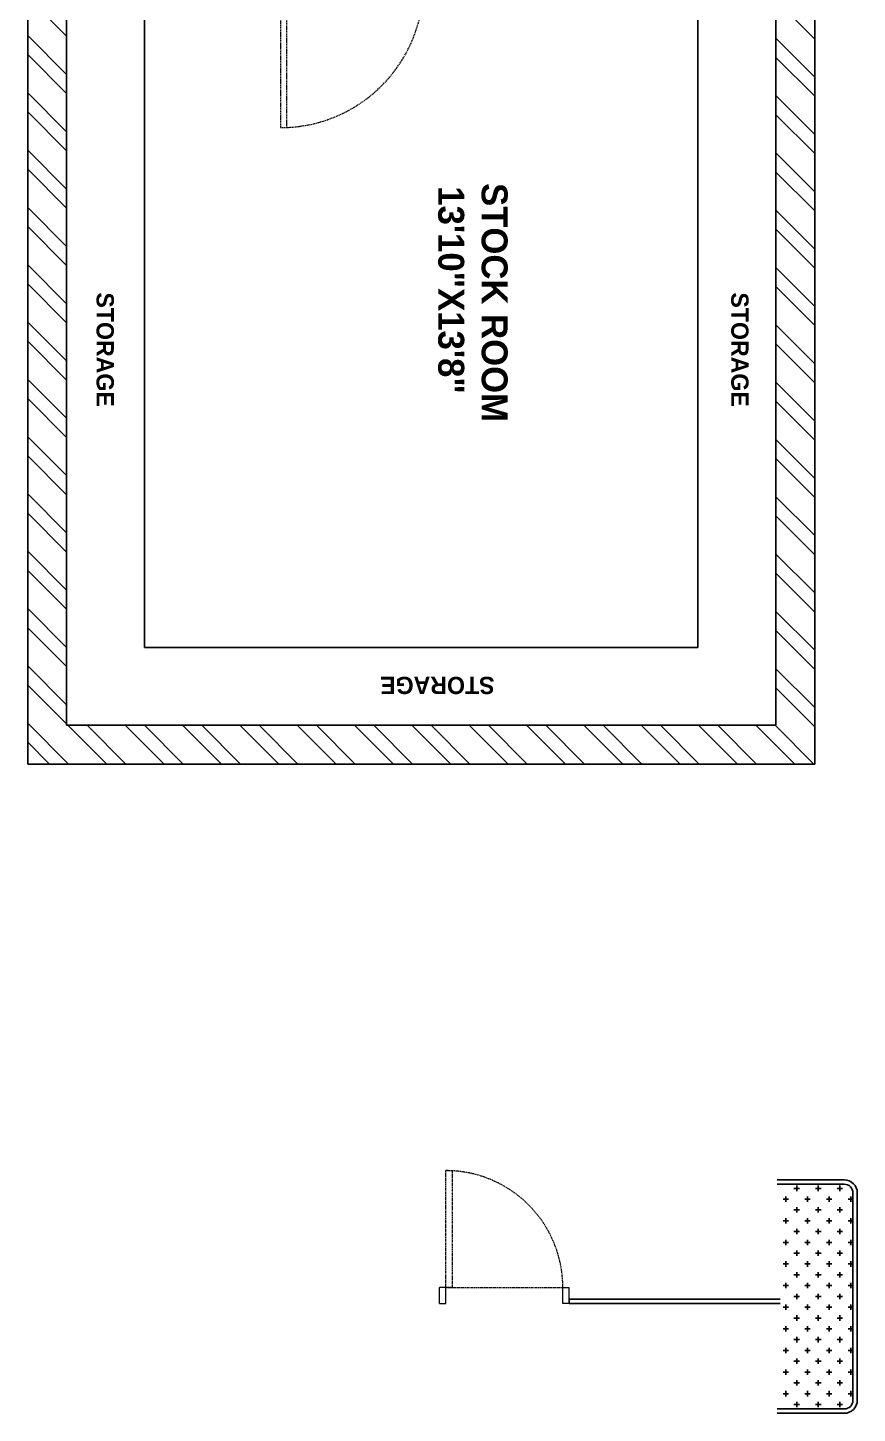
# Model space of a CAD drawing. Header units: inches. Extents: x 9636 to 21597, y -10243 to 557.
# Drawn here: x 18933.7 to 19125.5, y -2098 to -1777.5 of the extents above; entities that cross this region are included whole.
import ezdxf

# ---------------------------------------------------------------- set-up
doc = ezdxf.new("R2010")
doc.units = ezdxf.units.IN
doc.header["$MEASUREMENT"] = 0
for name, pattern in [('AUDIT_D_060311083008-3', [0]), ('DASHED2', [0.375, 0.25, -0.125]), ('HIDDEN', [0.375, 0.25, -0.125])]:
    doc.linetypes.add(name, pattern=pattern)
for name, color, linetype in [('A-DOOR', 251, 'AUDIT_D_060311083008-3'), ('A-Door-Frame', 1, 'Continuous'), ('A-Door-Swing', 8, 'HIDDEN'), ('IEL-HATCH-002', 7, 'Continuous')]:
    doc.layers.add(name, color=color, linetype=linetype)
doc.styles.add('MtXpl_Stylus_BT', font='')
doc.styles.get('MtXpl_Stylus_BT').set_extended_font_data('Stylus BT', bold=True)

# ---------------------------------------------------------------- blocks, each defined once
blk = doc.blocks.new('*U16')
at = {"layer": 'A-Door-Frame', "lineweight": 5}
for p, q in [((0, -100), (0, 0)), ((818.2, -100), (818.2, 0))]:
    blk.add_line(p, q, dxfattribs=at)
for points in [[(0, -100), (40, -100), (40, 0), (0, 0)], [(818.2, -100), (778.2, -100), (778.2, 0), (818.2, 0)]]:
    blk.add_lwpolyline(points, dxfattribs=at)
at = {"layer": 'A-Door-Swing', "linetype": 'DASHED2', "lineweight": 5}
blk.add_line((46.6, 0), (784.8, 0), dxfattribs=at)
blk.add_lwpolyline([(40, 0), (40, 738.2), (80, 738.2), (80, 0)], close=True, dxfattribs=at)
blk.add_arc((40, 0), 738.2, 360, 90, dxfattribs=at)
blk = doc.blocks.new('2r')
at = {"color": 252, "true_color": 0x939598}
for p, q in [((19786.99, -1592.39), (19175.99, -1592.39)), ((19786.99, -1765.39), (19786.99, -1592.39)), ((19777.99, -1601.39), (19184.99, -1601.39)), ((19777.99, -1765.39), (19777.99, -1601.39)), ((19759.99, -1619.39), (19611.99, -1619.39)), ((19759.99, -1747.39), (19759.99, -1619.39)), ((19611.99, -1747.39), (19759.99, -1747.39)), ((19611.99, -1765.39), (19777.99, -1765.39)), ((19786.99, -1774.39), (19786.99, -1765.39)), ((19226.99, -1774.39), (19786.99, -1774.39))]:
    blk.add_line(p, q, dxfattribs=at)
at = {"layer": 'A-Door-Swing', "color": 252, "linetype": 'DASHED2', "lineweight": 5, "true_color": 0x939598}
blk.add_lwpolyline([(19606.66, -1715.92), (19639.72, -1715.92), (19639.72, -1714.46), (19606.66, -1714.46)], close=True, dxfattribs=at)
blk.add_arc((19606.66, -1715.92), 33.07, 0, 90, dxfattribs=at)
at = {"layer": 'IEL-HATCH-002', "color": 252, "linetype": 'Continuous', "true_color": 0x939598, "transparency": 33554687}
for p, q in [((19610.23, -1601.39), (19619.23, -1592.39)), ((19619.07, -1601.39), (19628.07, -1592.39)), ((19623.49, -1601.39), (19632.49, -1592.39)), ((19632.32, -1601.39), (19641.32, -1592.39)), ((19636.74, -1601.39), (19645.74, -1592.39)), ((19645.58, -1601.39), (19654.58, -1592.39)), ((19650, -1601.39), (19659, -1592.39)), ((19658.84, -1601.39), (19667.84, -1592.39)), ((19663.26, -1601.39), (19672.26, -1592.39)), ((19672.1, -1601.39), (19681.1, -1592.39)), ((19676.52, -1601.39), (19685.52, -1592.39)), ((19685.36, -1601.39), (19694.36, -1592.39)), ((19689.78, -1601.39), (19698.78, -1592.39)), ((19698.62, -1601.39), (19707.62, -1592.39)), ((19703.03, -1601.39), (19712.03, -1592.39)), ((19711.87, -1601.39), (19720.87, -1592.39)), ((19716.29, -1601.39), (19725.29, -1592.39)), ((19725.13, -1601.39), (19734.13, -1592.39)), ((19729.55, -1601.39), (19738.55, -1592.39)), ((19738.39, -1601.39), (19747.39, -1592.39)), ((19742.81, -1601.39), (19751.81, -1592.39)), ((19751.65, -1601.39), (19760.65, -1592.39)), ((19756.07, -1601.39), (19765.07, -1592.39)), ((19764.91, -1601.39), (19773.91, -1592.39)), ((19769.33, -1601.39), (19778.33, -1592.39)), ((19777.99, -1601.56), (19786.99, -1592.56)), ((19777.99, -1605.98), (19786.99, -1596.98)), ((19777.99, -1614.82), (19786.99, -1605.82)), ((19777.99, -1619.24), (19786.99, -1610.24)), ((19777.99, -1628.08), (19786.99, -1619.08)), ((19777.99, -1632.5), (19786.99, -1623.5)), ((19777.99, -1641.34), (19786.99, -1632.34)), ((19777.99, -1645.76), (19786.99, -1636.76)), ((19777.99, -1654.6), (19786.99, -1645.6)), ((19777.99, -1659.02), (19786.99, -1650.02)), ((19777.99, -1667.86), (19786.99, -1658.86)), ((19777.99, -1672.27), (19786.99, -1663.27)), ((19777.99, -1681.11), (19786.99, -1672.11)), ((19777.99, -1685.53), (19786.99, -1676.53)), ((19777.99, -1694.37), (19786.99, -1685.37)), ((19777.99, -1698.79), (19786.99, -1689.79)), ((19777.99, -1707.63), (19786.99, -1698.63)), ((19777.99, -1712.05), (19786.99, -1703.05)), ((19777.99, -1720.89), (19786.99, -1711.89)), ((19777.99, -1725.31), (19786.99, -1716.31)), ((19777.99, -1734.15), (19786.99, -1725.15)), ((19777.99, -1738.57), (19786.99, -1729.57)), ((19777.99, -1747.4), (19786.99, -1738.4)), ((19777.99, -1751.82), (19786.99, -1742.82)), ((19777.99, -1760.66), (19786.99, -1751.66)), ((19777.99, -1765.08), (19786.99, -1756.08)), ((19609.58, -1774.39), (19618.58, -1765.39)), ((19618.42, -1774.39), (19627.42, -1765.39)), ((19622.84, -1774.39), (19631.84, -1765.39)), ((19631.68, -1774.39), (19640.68, -1765.39)), ((19636.1, -1774.39), (19645.1, -1765.39)), ((19644.94, -1774.39), (19653.94, -1765.39)), ((19649.36, -1774.39), (19658.36, -1765.39)), ((19658.2, -1774.39), (19667.2, -1765.39)), ((19662.62, -1774.39), (19671.62, -1765.39)), ((19671.46, -1774.39), (19680.46, -1765.39)), ((19675.88, -1774.39), (19684.88, -1765.39)), ((19684.71, -1774.39), (19693.71, -1765.39)), ((19689.13, -1774.39), (19698.13, -1765.39)), ((19697.97, -1774.39), (19706.97, -1765.39)), ((19702.39, -1774.39), (19711.39, -1765.39)), ((19711.23, -1774.39), (19720.23, -1765.39)), ((19715.65, -1774.39), (19724.65, -1765.39)), ((19724.49, -1774.39), (19733.49, -1765.39)), ((19728.91, -1774.39), (19737.91, -1765.39)), ((19737.75, -1774.39), (19746.75, -1765.39)), ((19742.17, -1774.39), (19751.17, -1765.39)), ((19751.01, -1774.39), (19760.01, -1765.39)), ((19755.42, -1774.39), (19764.42, -1765.39)), ((19764.26, -1774.39), (19773.26, -1765.39)), ((19768.68, -1774.39), (19777.68, -1765.39)), ((19777.52, -1774.39), (19786.99, -1764.92)), ((19781.94, -1774.39), (19786.99, -1769.34))]:
    blk.add_line(p, q, dxfattribs=at)
at = {"color": 252, "true_color": 0x939598, "style": 'MtXpl_Stylus_BT'}
for s, height, rotation, p in [('STORAGE', 4, 0.0094, (19677.86, -1611.69)), ('STOCK ROOM', 6, 0.0094, (19652.56, -1669.41)), ('STORAGE', 4, 270.0094, (19766.77, -1666.43)), ('13\'10"X13\'8"', 6, 0.0094, (19653.3, -1679.45)), ('STORAGE', 4, 0.0094, (19677.86, -1758.47))]:
    blk.add_text(s, height=height, rotation=rotation, dxfattribs=at).set_placement(p)

msp = doc.modelspace()

# ---------------------------------------------------------------- hatches: boundary and pattern name
at = {"layer": 'IEL-HATCH-002', "true_color": 0xc7c8ca, "transparency": 33554687}
h = msp.add_hatch(dxfattribs=at)
h.set_pattern_fill('CROSS', color=9, scale=10, angle=90)
h.set_pattern_definition([(90, (16623.9847, -20594.1164), (-2.5, 2.5), [1.25, -3.75]), (180, (16624.6097, -20593.4914), (-2.5, -2.5), [1.25, -3.75])])
h.paths.add_polyline_path([(19107.5, -2045.03), (19107.5, -2097.03), (19122.5, -2097.03, 0.414214), (19124.5, -2095.03), (19124.5, -2047.03, 0.414214), (19122.5, -2045.03)])

# ---------------------------------------------------------------- linework, layer by layer
for p, q in [((19107.63, -2071.61), (19058.88, -2071.61)), ((19058.88, -2072.61), (19058.88, -2071.61)), ((19107.63, -2072.61), (19058.88, -2072.61))]:
    msp.add_line(p, q)
for points in [[(19106.94, -2098.03), (19122.5, -2098.03, 0.414214), (19125.5, -2095.03), (19125.5, -2047.03, 0.414214), (19122.5, -2044.03), (19106.94, -2044.03)], [(19106.94, -2097.03), (19122.5, -2097.03, 0.414214), (19124.5, -2095.03), (19124.5, -2047.03, 0.414214), (19122.5, -2045.03), (19106.94, -2045.03)]]:
    msp.add_lwpolyline(points, format="xyb")

# ---------------------------------------------------------------- block references
at = {"rotation": 270}
msp.add_blockref('2r', (20708.04, 17839.14), dxfattribs=at)
at = {"layer": 'A-DOOR', "lineweight": 5, "xscale": 0.03666666666666651, "yscale": 0.03666666666666651, "zscale": 0.03666666666666651}
msp.add_blockref('*U16', (19028.88, -2068.95), dxfattribs=at)

doc.saveas('drawing.dxf')
